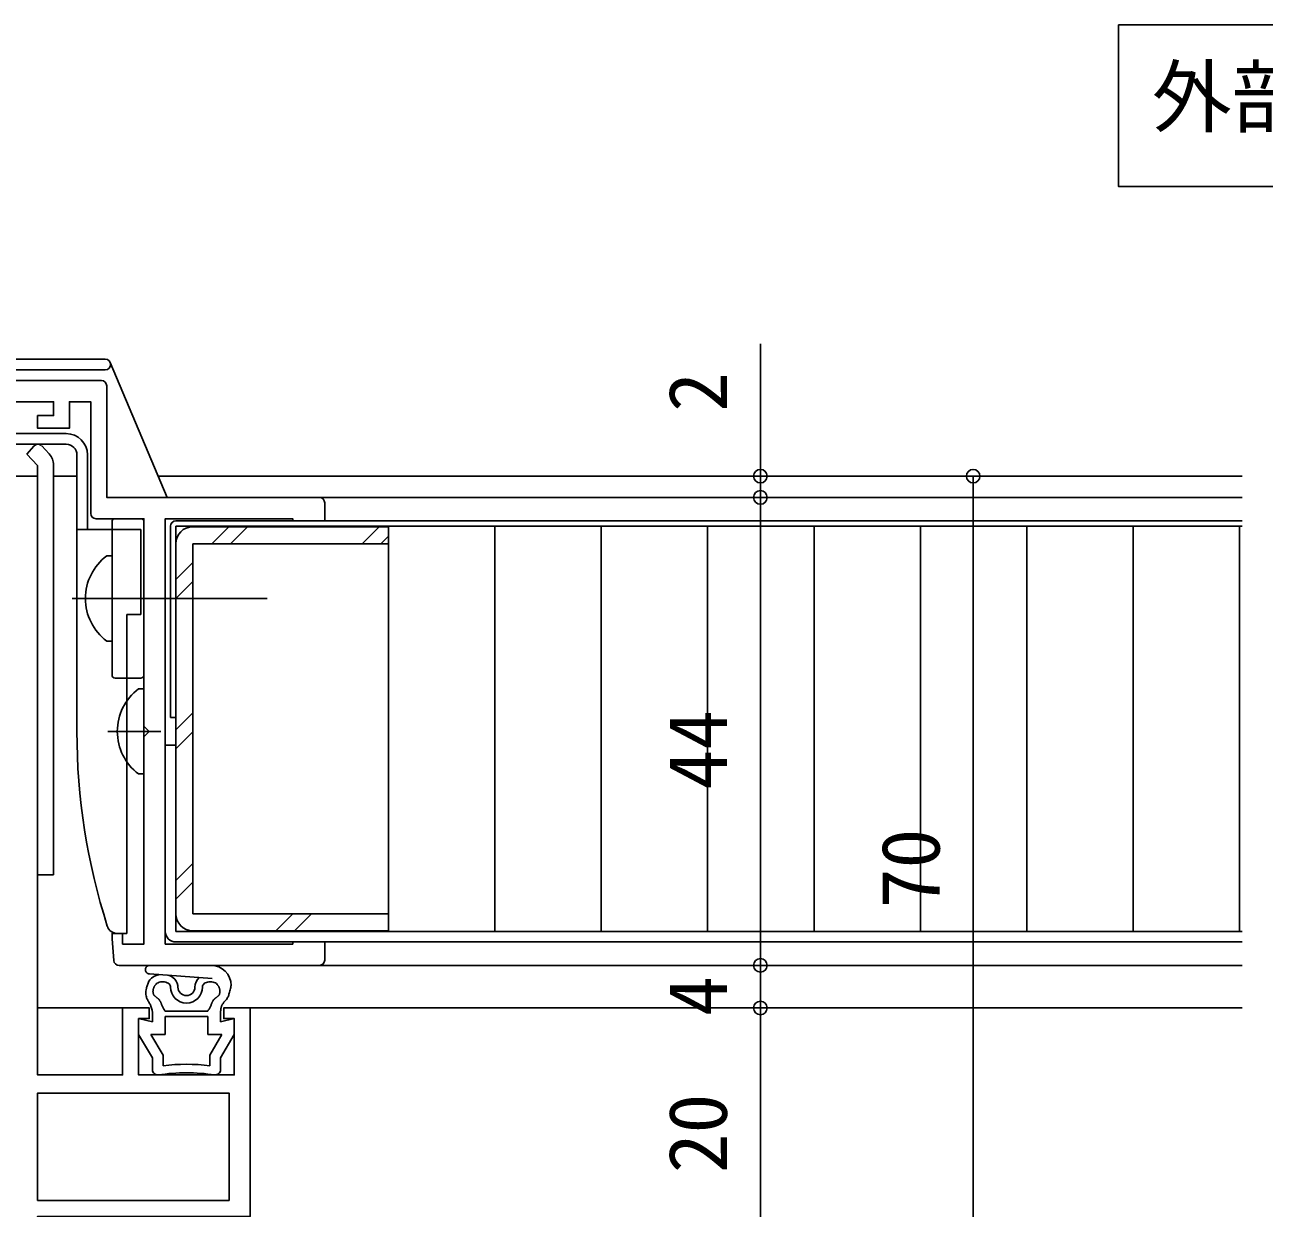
# Model space of a CAD drawing. Units: millimetres, scale not verified. Extents: x -438 to 438, y -344 to 341.
# Drawn here: x 37.4 to 153.9, y -155.4 to -44.1 of the extents above; entities that cross this region are included whole.
import ezdxf
from ezdxf.enums import TextEntityAlignment as Align

# ---------------------------------------------------------------- set-up
doc = ezdxf.new("R2010")
doc.units = ezdxf.units.MM
doc.header["$LTSCALE"] = 2
for name, color, linetype in [('0-1_USER1', 3, 'Continuous'), ('0-2_YKK_11', 7, 'Continuous'), ('0-3_YKK_12', 2, 'Continuous'), ('0-4_YKK_13', 4, 'Continuous'), ('0-6_YKK_D', 6, 'Continuous')]:
    doc.layers.add(name, color=color, linetype=linetype)
doc.styles.add('ＭＳ ゴシック', font='')
doc.styles.get('ＭＳ ゴシック').set_extended_font_data('MS Gothic')

msp = doc.modelspace()

# ---------------------------------------------------------------- linework, layer by layer
at = {"layer": '0-1_USER1'}
msp.add_lwpolyline([(140.232, -44.103), (166.512, -44.103), (166.512, -59.296), (140.232, -59.296)], close=True, dxfattribs=at)
at = {"layer": '0-2_YKK_11'}
for p, q in [((44.614, -77.545), (33.114, -77.545)), ((46.276, -132.545), (65.114, -132.545))]:
    msp.add_line(p, q, dxfattribs=at)
for points in [[(65.114, -88.545), (45.114, -88.545), (45.114, -78.045)], [(33.114, -82.045), (35.614, -82.045), (35.614, -80.845), (34.114, -80.845), (34.114, -79.545), (40.114, -79.545), (40.114, -80.845), (38.614, -80.845), (38.614, -82.045), (41.614, -82.045), (41.614, -79.545), (43.614, -79.545), (43.614, -90.045)], [(4.314, -101.545), (3.614, -101.545), (3.614, -86.545), (38.614, -86.545), (38.614, -142.845), (46.614, -142.845), (46.614, -136.545), (49.114, -136.545), (49.114, -137.545), (48.114, -137.545), (48.114, -142.845), (57.114, -142.845), (57.114, -137.545), (56.114, -137.545), (56.114, -136.545), (58.614, -136.545), (58.614, -156.145), (38.614, -156.145), (38.614, -156.545), (13.614, -156.545), (13.614, -150.395)], [(50.614, -130.545), (50.614, -90.545), (62.614, -90.545), (62.614, -90.745), (65.614, -90.745), (65.614, -89.045)], [(44.114, -90.545), (48.614, -90.545), (48.614, -110.045), (49.114, -110.545), (48.614, -111.045), (48.614, -130.545), (46.614, -130.545), (46.614, -129.545), (45.614, -129.545), (45.614, -130.045), (45.777, -132.085)], [(65.614, -132.045), (65.614, -130.345), (62.614, -130.345), (62.614, -130.545), (50.614, -130.545)]]:
    msp.add_lwpolyline(points, dxfattribs=at)
msp.add_lwpolyline([(56.614, -154.645), (38.614, -154.645), (38.614, -144.545), (56.614, -144.545)], close=True, dxfattribs=at)
for centre, start, end in [((44.614, -78.045), 360, 90), ((65.114, -89.045), 0, 90), ((44.114, -90.045), 180, 270), ((46.276, -132.045), 184.574, 270), ((65.114, -132.045), 270, 0)]:
    msp.add_arc(centre, 0.5, start, end, dxfattribs=at)
at = {"layer": '0-3_YKK_12'}
for p, q in [((40.114, -86.545), (42.314, -86.545)), ((49.968, -86.545), (151.875, -86.545)), ((65.114, -88.545), (151.875, -88.545)), ((151.875, -90.745), (51.614, -90.745)), ((51.114, -91.245), (51.114, -109.245)), ((51.614, -91.245), (51.614, -109.245)), ((151.875, -91.245), (51.614, -91.245)), ((71.614, -129.345), (71.614, -91.245)), ((81.614, -129.345), (81.614, -91.245)), ((91.614, -129.345), (91.614, -91.245)), ((101.614, -129.345), (101.614, -91.245)), ((111.614, -129.345), (111.614, -91.245)), ((121.614, -129.345), (121.614, -91.245)), ((131.614, -129.345), (131.614, -91.245)), ((131.614, -129.345), (131.614, -91.245)), ((141.614, -129.345), (141.614, -91.245)), ((141.614, -129.345), (141.614, -91.245)), ((151.614, -129.345), (151.614, -91.245)), ((151.614, -129.345), (151.614, -91.245)), ((41.872, -98.045), (60.201, -98.045)), ((51.114, -109.245), (51.614, -109.245)), ((50.214, -110.545), (45.214, -110.545)), ((50.614, -111.845), (51.614, -111.845)), ((50.614, -129.345), (50.614, -111.845)), ((51.614, -111.845), (51.614, -129.345)), ((151.875, -129.345), (51.614, -129.345)), ((51.614, -130.345), (151.875, -130.345)), ((58.614, -132.545), (151.875, -132.545)), ((49.114, -136.545), (38.614, -136.545)), ((58.614, -136.545), (151.875, -136.545))]:
    msp.add_line(p, q, dxfattribs=at)
for centre, radius, start, end in [((51.614, -91.245), 0.5, 90, 180), ((51.614, -129.345), 1, 180, 270)]:
    msp.add_arc(centre, radius, start, end, dxfattribs=at)
at = {"layer": '0-4_YKK_13'}
for p, q in [((31.614, -75.545), (44.983, -75.545)), ((44.983, -76.545), (31.614, -76.545)), ((45.443, -75.85), (50.814, -88.545)), ((31.614, -82.545), (41.314, -82.545)), ((41.314, -83.545), (31.614, -83.545)), ((37.614, -84.47), (38.269, -83.717)), ((39.712, -84.46), (39.01, -83.706)), ((38.614, -85.545), (37.614, -84.47)), ((42.314, -84.545), (42.314, -91.545)), ((43.314, -84.545), (43.314, -91.545)), ((38.614, -124.045), (38.614, -85.545)), ((40.114, -124.045), (40.114, -85.482)), ((45.614, -105.245), (45.614, -90.845)), ((48.314, -90.545), (45.914, -90.545)), ((48.614, -105.245), (48.614, -90.845)), ((42.314, -110.545), (42.314, -91.545)), ((48.314, -91.545), (42.314, -91.545)), ((56.588, -91.295), (54.988, -92.895)), ((58.356, -91.295), (56.756, -92.895)), ((70.73, -91.295), (69.13, -92.895)), ((51.614, -92.895), (51.614, -127.695)), ((71.614, -92.895), (53.214, -92.895)), ((53.214, -92.895), (53.214, -127.695)), ((71.614, -92.179), (70.898, -92.895)), ((53.214, -94.669), (51.614, -96.269)), ((53.214, -96.437), (51.614, -98.037)), ((48.614, -98.045), (48.614, -123.045)), ((47.014, -99.545), (47.014, -129.545)), ((45.114, -102.045), (45.614, -102.045)), ((45.914, -105.545), (48.314, -105.545)), ((48.114, -106.545), (48.614, -106.545)), ((48.114, -106.545), (48.614, -106.545)), ((48.614, -114.545), (48.614, -106.545)), ((53.214, -108.811), (51.614, -110.411)), ((53.214, -110.579), (51.614, -112.179)), ((48.114, -114.545), (48.614, -114.545)), ((53.214, -122.953), (51.614, -124.553)), ((40.114, -124.045), (38.614, -124.045)), ((53.214, -124.721), (51.614, -126.321)), ((71.614, -127.695), (53.214, -127.695)), ((62.615, -127.695), (61.015, -129.295)), ((64.382, -127.695), (62.782, -129.295)), ((71.614, -127.695), (71.614, -129.295)), ((53.214, -129.295), (71.614, -129.295)), ((47.014, -129.545), (46.127, -129.545)), ((54.914, -132.545), (49.157, -132.545)), ((49.129, -133.344), (55.045, -133.77)), ((49.406, -136.892), (49.414, -136.892)), ((49.414, -137.845), (49.414, -136.892)), ((50.614, -136.845), (54.614, -136.845)), ((50.614, -139.045), (50.614, -137.345)), ((50.614, -137.345), (54.614, -137.345)), ((54.614, -139.045), (54.614, -137.345)), ((55.814, -137.845), (55.814, -137.021)), ((48.114, -137.545), (49.414, -137.845)), ((48.114, -139.045), (48.114, -137.545)), ((48.114, -139.045), (49.414, -141.245)), ((49.276, -139.045), (50.414, -140.972)), ((49.276, -139.045), (50.614, -139.045)), ((55.953, -139.045), (54.614, -139.045)), ((55.953, -139.045), (54.814, -140.972)), ((57.114, -139.045), (55.814, -141.245)), ((50.414, -141.974), (50.414, -140.972)), ((54.814, -141.974), (54.814, -140.972)), ((49.414, -142.345), (49.414, -141.245)), ((55.814, -142.345), (55.814, -141.245))]:
    msp.add_line(p, q, dxfattribs=at)
for points in [[(48.314, -91.545), (48.314, -99.545), (47.014, -99.545)], [(71.614, -92.895), (71.614, -91.295), (53.214, -91.295)], [(45.114, -94.045), (45.614, -94.045), (45.614, -102.045)], [(48.114, -114.545), (48.614, -114.545), (48.614, -106.545)], [(49.129, -133.344), (49.06, -133.333), (48.994, -133.31), (48.933, -133.276), (48.879, -133.232), (48.833, -133.179), (48.797, -133.119), (48.773, -133.054), (48.759, -132.986), (48.758, -132.916), (48.769, -132.847), (48.792, -132.781), (48.826, -132.721), (48.87, -132.666), (48.923, -132.621), (48.983, -132.585), (49.048, -132.56), (49.116, -132.547), (49.157, -132.545)], [(49.057, -134.083), (49.182, -133.901), (49.342, -133.74), (49.533, -133.604), (49.75, -133.498), (49.986, -133.425), (50.057, -133.411)], [(50.922, -133.473), (51.145, -133.569), (51.345, -133.697), (51.515, -133.851), (51.65, -134.027), (51.747, -134.22), (51.802, -134.424), (51.814, -134.582)], [(49.057, -134.083), (49.038, -134.131), (49.004, -134.214), (48.972, -134.298), (48.941, -134.382), (48.911, -134.467), (48.884, -134.553), (48.87, -134.603), (48.849, -134.685), (48.82, -134.83), (48.802, -134.975), (48.795, -135.122), (48.801, -135.267), (48.822, -135.41), (48.841, -135.491), (48.851, -135.527), (48.871, -135.589), (48.894, -135.649), (48.92, -135.709), (48.947, -135.767), (48.977, -135.825), (48.995, -135.858), (49.02, -135.902), (49.064, -135.977), (49.109, -136.051), (49.154, -136.125), (49.196, -136.2), (49.235, -136.277), (49.256, -136.322), (49.277, -136.373), (49.308, -136.462), (49.335, -136.554), (49.358, -136.647), (49.378, -136.742), (49.396, -136.837), (49.406, -136.892)], [(49.694, -134.374), (49.679, -134.395), (49.653, -134.43), (49.628, -134.466), (49.605, -134.503), (49.583, -134.54), (49.563, -134.579), (49.553, -134.601), (49.545, -134.621), (49.532, -134.654), (49.522, -134.689), (49.513, -134.724), (49.504, -134.759), (49.497, -134.795), (49.492, -134.816), (49.489, -134.835), (49.482, -134.869), (49.477, -134.902), (49.472, -134.935), (49.469, -134.969), (49.467, -135.002), (49.467, -135.022), (49.467, -135.04), (49.469, -135.072), (49.473, -135.104), (49.478, -135.135), (49.486, -135.166), (49.495, -135.197), (49.501, -135.215), (49.509, -135.235), (49.523, -135.268), (49.54, -135.3), (49.559, -135.331), (49.58, -135.36), (49.603, -135.388), (49.617, -135.404), (49.635, -135.422), (49.667, -135.451), (49.701, -135.478), (49.736, -135.505)], [(49.694, -134.374), (49.758, -134.298), (49.841, -134.231), (49.939, -134.175), (50.051, -134.131), (50.173, -134.1), (50.3, -134.084), (50.43, -134.084), (50.558, -134.098), (50.68, -134.127), (50.792, -134.17), (50.892, -134.226), (50.976, -134.292), (51.042, -134.367), (51.087, -134.449), (51.111, -134.535), (51.114, -134.582)], [(54.114, -134.582), (54.125, -134.495), (54.159, -134.411), (54.214, -134.332), (54.288, -134.261), (54.38, -134.199), (54.486, -134.149), (54.603, -134.112), (54.729, -134.09), (54.858, -134.082), (54.987, -134.09), (55.112, -134.112), (55.23, -134.149), (55.336, -134.199), (55.428, -134.261), (55.502, -134.332), (55.534, -134.374), (55.549, -134.395), (55.575, -134.43), (55.6, -134.466), (55.624, -134.503), (55.646, -134.54), (55.665, -134.579), (55.676, -134.601), (55.684, -134.621), (55.696, -134.654), (55.706, -134.689), (55.716, -134.724), (55.724, -134.759), (55.732, -134.795), (55.736, -134.816), (55.74, -134.835), (55.746, -134.869), (55.751, -134.902), (55.756, -134.935), (55.759, -134.969), (55.761, -135.002), (55.762, -135.022), (55.761, -135.04), (55.759, -135.072)], [(55.759, -135.072), (55.755, -135.104), (55.75, -135.135), (55.742, -135.166), (55.733, -135.197), (55.727, -135.215), (55.72, -135.235), (55.705, -135.268), (55.688, -135.3), (55.669, -135.331), (55.648, -135.36), (55.625, -135.388), (55.611, -135.404), (55.594, -135.422), (55.561, -135.451), (55.528, -135.478), (55.493, -135.505), (55.457, -135.53), (55.422, -135.556), (55.401, -135.571), (55.385, -135.583), (55.357, -135.605), (55.33, -135.627), (55.304, -135.65), (55.278, -135.674), (55.253, -135.698), (55.238, -135.713), (55.22, -135.731), (55.191, -135.763), (55.163, -135.797), (55.136, -135.832), (55.111, -135.868), (55.087, -135.905), (55.075, -135.927), (55.066, -135.945), (55.05, -135.976), (55.036, -136.008), (55.023, -136.041), (55.01, -136.073), (54.997, -136.106)], [(56.814, -134.445), (56.8, -134.508), (56.774, -134.618), (56.748, -134.727), (56.722, -134.837), (56.694, -134.946), (56.666, -135.056), (56.649, -135.119), (56.635, -135.169), (56.61, -135.254), (56.583, -135.337), (56.553, -135.42), (56.519, -135.5), (56.48, -135.578), (56.456, -135.621), (56.428, -135.665), (56.376, -135.738), (56.32, -135.809), (56.262, -135.878), (56.202, -135.946), (56.142, -136.015), (56.108, -136.056), (56.089, -136.079), (56.057, -136.119), (56.027, -136.161), (55.998, -136.203), (55.971, -136.246), (55.947, -136.29), (55.934, -136.317), (55.919, -136.351), (55.896, -136.413), (55.878, -136.477), (55.863, -136.542), (55.852, -136.608), (55.842, -136.674), (55.838, -136.712), (55.835, -136.742), (55.83, -136.792), (55.826, -136.842), (55.822, -136.892)], [(49.736, -135.505), (49.771, -135.53), (49.807, -135.556), (49.827, -135.571), (49.843, -135.583), (49.871, -135.605), (49.898, -135.627), (49.925, -135.65), (49.95, -135.674), (49.976, -135.698), (49.99, -135.713), (50.008, -135.731), (50.037, -135.763), (50.066, -135.797), (50.093, -135.832), (50.118, -135.868), (50.141, -135.905), (50.153, -135.927), (50.163, -135.945), (50.178, -135.976), (50.192, -136.008), (50.206, -136.041), (50.219, -136.073), (50.232, -136.106), (50.239, -136.125), (50.254, -136.161), (50.279, -136.222), (50.306, -136.283), (50.334, -136.344), (50.363, -136.404), (50.393, -136.464), (50.411, -136.498), (50.429, -136.531), (50.46, -136.588), (50.493, -136.645), (50.526, -136.701), (50.56, -136.757), (50.594, -136.813), (50.614, -136.845)], [(54.997, -136.106), (54.989, -136.125), (54.975, -136.161), (54.949, -136.222), (54.922, -136.283), (54.894, -136.344), (54.866, -136.404), (54.836, -136.464), (54.818, -136.498), (54.8, -136.531), (54.768, -136.588), (54.735, -136.645), (54.702, -136.701), (54.668, -136.757), (54.634, -136.813), (54.614, -136.845)], [(55.822, -136.892), (55.819, -136.942), (55.816, -136.992), (55.814, -137.021)], [(57.114, -139.045), (57.114, -137.545), (55.814, -137.845)]]:
    msp.add_lwpolyline(points, dxfattribs=at)
for centre, radius, start, end in [((44.983, -76.045), 0.5, 270, 90), ((41.314, -84.545), 2, 0, 90), ((38.646, -84.045), 0.5, 49, 139), ((41.314, -84.545), 1, 0, 90), ((38.614, -85.482), 1.5, 0, 42.93871), ((45.914, -90.845), 0.3, 90, 180), ((48.314, -90.845), 0.3, 0, 90), ((53.214, -92.895), 1.6, 90, 180), ((48.114, -98.045), 5, 126.86989, 233.1301), ((45.914, -105.245), 0.3, 180, 270), ((48.314, -105.245), 0.3, 270, 0), ((51.114, -110.545), 5, 126.8699, 233.13011), ((51.114, -110.545), 5, 126.8699, 233.13011), ((102.314, -110.545), 60, 180, 197.763), ((53.214, -127.695), 1.6, 180, 270), ((46.127, -128.545), 1, 197.763, 270), ((54.914, -134.445), 1.9, 0, 90), ((54.614, -134.582), 1.2, 131.38758, 180), ((52.614, -134.582), 1.5, 180, 360), ((52.614, -134.582), 1.5, 180, 360), ((52.614, -134.582), 0.8, 180, 360), ((52.614, -134.582), 0.8, 180, 360), ((52.614, -160.594), 18.749, 83.26152, 96.73848), ((49.914, -142.345), 0.5, 180, 274.26571), ((52.614, -160.594), 17.949, 81.46859, 98.53141), ((55.314, -142.345), 0.5, 265.73429, 360)]:
    msp.add_arc(centre, radius, start, end, dxfattribs=at)
at = {"layer": '0-6_YKK_D'}
for p, q in [((106.572, -86.545), (106.572, -74.098)), ((106.572, -88.545), (106.572, -86.545)), ((126.572, -86.545), (126.572, -156.545)), ((106.572, -88.545), (106.572, -91.095)), ((106.572, -88.545), (106.572, -132.545))]:
    msp.add_line(p, q, dxfattribs=at)
msp.add_lwpolyline([(106.572, -132.545), (106.572, -136.545), (106.572, -156.545)], dxfattribs=at)
for centre in [(106.572, -86.545), (126.572, -86.545), (106.572, -88.545), (106.572, -88.545), (106.572, -132.545), (106.572, -132.545), (106.572, -136.545), (106.572, -136.545)]:
    msp.add_circle(centre, 0.637, dxfattribs=at)

# ---------------------------------------------------------------- texts
at = {"layer": '0-1_USER1', "style": 'ＭＳ ゴシック'}
msp.add_text('外部', height=5.499, dxfattribs=at).set_placement((143.373, -55.276), align=Align.BOTTOM_LEFT)
at = {"layer": '0-6_YKK_D', "style": 'ＭＳ ゴシック'}
for s, p in [('2', (105.072, -80.499)), ('44', (105.072, -116.021)), ('70', (125.072, -127.17)), ('4', (105.072, -137.293)), ('20', (105.072, -152.085))]:
    msp.add_text(s, height=5.499, rotation=90, dxfattribs=at).set_placement(p, align=Align.BOTTOM_LEFT)

doc.saveas('drawing.dxf')
